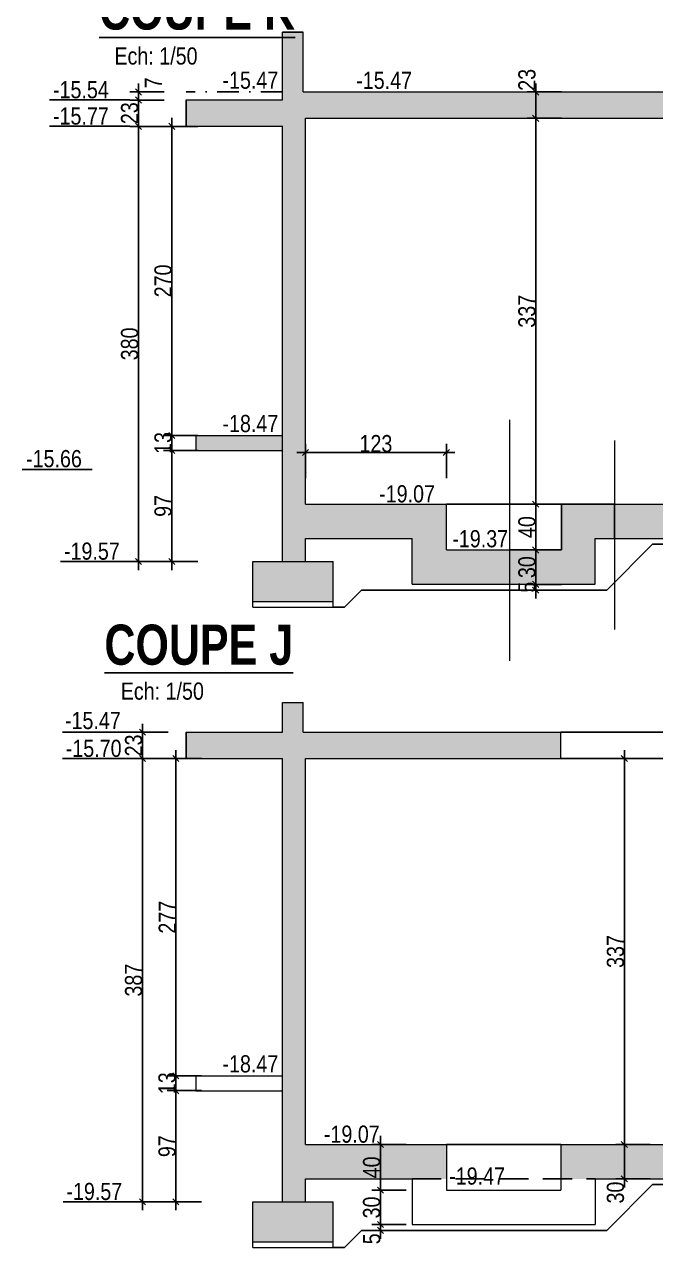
# Model space of a CAD drawing. Header units: centimetres. Extents: x 10803 to 23268, y -4986 to -786.
# Drawn here: x 20972 to 21523, y -4253 to -3184 of the extents above; entities that cross this region are included whole.
import ezdxf
from ezdxf.enums import TextEntityAlignment as Align

# ---------------------------------------------------------------- set-up
doc = ezdxf.new("R2010")
doc.units = ezdxf.units.CM
doc.header["$PDMODE"] = 1
doc.header["$PDSIZE"] = -2
doc.linetypes.add('CACHEX2', pattern=[19.05, 12.7, -6.35])
doc.linetypes.add('TIRETPT2', pattern=[12.7, 6.35, -3.175, 0, -3.175])
for name, color, linetype in [('01_cote_gen', 4, 'Continuous'), ('01_linteaux', 2, 'Continuous'), ('01_murs_sup', 2, 'CACHEX2'), ('01_poch_BN', 9, 'Continuous'), ('01_texte', 230, 'Continuous'), ('AA_COTES', 2, 'Continuous'), ('txt', 3, 'Continuous')]:
    doc.layers.add(name, color=color, linetype=linetype)
doc.layers.add('01_murs_coup', color=5, linetype='Continuous', lineweight=60)
doc.styles.add('Arial Narrow', font='ARIALN.TTF')
doc.styles.add('impact', font='impact.ttf')
doc.styles.add('STYLE2', font='ARIALN.TTF')
doc.dimstyles.new('JB50', dxfattribs={"dimscale": 0.1, "dimtxt": 150, "dimasz": 15, "dimexe": 0.1, "dimexo": 0.1, "dimgap": 0.09, "dimtad": 1, "dimdec": 1, "dimdsep": 46, "dimtxsty": 'STYLE2', "dimblk1": 'BOND_G', "dimblk2": 'BOND_D', "dimsah": 1, "dimcen": 1.5, "dimdle": 0.01, "dimse1": 1, "dimse2": 1, "dimclrd": 4, "dimclre": 2, "dimclrt": 6, "dimazin": 2, "dimtfac": 2.333333, "dimtdec": 1, "dimtix": 1, "dimtmove": 2, "dimatfit": 3, "dimldrblk": 'BOND_G', "dimfxl": 1, "dimtolj": 1, "dimtzin": 0, "dimarcsym": 0})

# ---------------------------------------------------------------- blocks, each defined once
blk = doc.blocks.new('BOND_G')
at = {"layer": 'AA_COTES', "color": 0}
for p, q in [((0, -5), (0, 15)), ((5, 0), (-5, 0)), ((1.77, 1.77), (-1.77, -1.77))]:
    blk.add_line(p, q, dxfattribs=at)
blk = doc.blocks.new('BOND_D')
at = {"layer": 'AA_COTES', "color": 0}
for p, q in [((5, 0), (-5, 0)), ((-1.77, -1.77), (1.77, 1.77)), ((0, 5), (0, -15))]:
    blk.add_line(p, q, dxfattribs=at)
blk = doc.blocks.new('*D2429')
at = {"layer": '01_cote_gen', "color": 4, "lineweight": -2, "transparency": 16777216}
blk.add_line((21283, -4231), (21283, -4204), dxfattribs=at)
at = {"layer": 'Defpoints', "color": 0, "lineweight": 0, "transparency": 16777216}
for p in [(21283, -4202.5), (21385.7, -4202.5), (21390.5, -4232.5)]:
    blk.add_point(p, dxfattribs=at)
at = {"layer": '01_cote_gen', "color": 4, "lineweight": -2, "transparency": 16777216, "xscale": 1.5, "yscale": 1.5, "zscale": 1.5}
for name, p, rotation in [('BOND_D', (21283, -4202.5), 90), ('BOND_G', (21283, -4232.5), 270)]:
    blk.add_blockref(name, p, dxfattribs=dict(at, rotation=rotation))
at = {"layer": '01_cote_gen', "color": 6, "transparency": 16777216, "insert": (21275.3, -4217.5), "char_height": 15, "attachment_point": 5, "rotation": 90, "style": 'STYLE2'}
blk.add_mtext('\\A1;30', dxfattribs=at)
blk = doc.blocks.new('*D2430')
at = {"layer": '01_cote_gen', "color": 4, "lineweight": -2, "transparency": 16777216}
blk.add_line((21283, -4201), (21283, -4164), dxfattribs=at)
at = {"layer": 'Defpoints', "color": 0, "lineweight": 0, "transparency": 16777216}
for p in [(21283, -4162.5), (21357.8, -4162.5), (21350.8, -4202.5)]:
    blk.add_point(p, dxfattribs=at)
at = {"layer": '01_cote_gen', "color": 4, "lineweight": -2, "transparency": 16777216, "xscale": 1.5, "yscale": 1.5, "zscale": 1.5}
for name, p, rotation in [('BOND_D', (21283, -4162.5), 90), ('BOND_G', (21283, -4202.5), 270)]:
    blk.add_blockref(name, p, dxfattribs=dict(at, rotation=rotation))
at = {"layer": '01_cote_gen', "color": 6, "transparency": 16777216, "insert": (21275.3, -4182.5), "char_height": 15, "attachment_point": 5, "rotation": 90, "style": 'STYLE2'}
blk.add_mtext('\\A1;40', dxfattribs=at)
blk = doc.blocks.new('*D2431')
at = {"layer": '01_cote_gen', "color": 4, "lineweight": -2, "transparency": 16777216}
blk.add_line((21283, -4236), (21283, -4234), dxfattribs=at)
at = {"layer": 'Defpoints', "color": 0, "lineweight": 0, "transparency": 16777216}
for p in [(21283, -4232.5), (21289.2, -4232.5), (21289.2, -4237.5)]:
    blk.add_point(p, dxfattribs=at)
at = {"layer": '01_cote_gen', "color": 4, "lineweight": -2, "transparency": 16777216, "xscale": 1.5, "yscale": 1.5, "zscale": 1.5}
for name, p, rotation in [('BOND_D', (21283, -4232.5), 90), ('BOND_G', (21283, -4237.5), 270)]:
    blk.add_blockref(name, p, dxfattribs=dict(at, rotation=rotation))
at = {"layer": '01_cote_gen', "color": 6, "transparency": 16777216, "insert": (21275.4, -4244.9), "char_height": 15, "attachment_point": 5, "rotation": 90, "style": 'STYLE2'}
blk.add_mtext('\\A1;5', dxfattribs=at)
blk = doc.blocks.new('*D2395')
at = {"layer": '01_cote_gen', "color": 4, "lineweight": -2, "transparency": 16777216}
blk.add_line((21075.2, -3824), (21075.2, -3804), dxfattribs=at)
at = {"layer": 'Defpoints', "color": 0, "lineweight": 0, "transparency": 16777216}
for p in [(21075.2, -3802.5), (21122.4, -3802.5), (21122.4, -3825.5)]:
    blk.add_point(p, dxfattribs=at)
at = {"layer": '01_cote_gen', "color": 4, "lineweight": -2, "transparency": 16777216, "xscale": 1.5, "yscale": 1.5, "zscale": 1.5}
for name, p, rotation in [('BOND_D', (21075.2, -3802.5), 90), ('BOND_G', (21075.2, -3825.5), 270)]:
    blk.add_blockref(name, p, dxfattribs=dict(at, rotation=rotation))
at = {"layer": '01_cote_gen', "color": 6, "transparency": 16777216, "insert": (21067.5, -3814), "char_height": 15, "attachment_point": 5, "rotation": 90, "style": 'STYLE2'}
blk.add_mtext('\\A1;23', dxfattribs=at)
blk = doc.blocks.new('*D2396')
at = {"layer": '01_cote_gen', "color": 4, "lineweight": -2, "transparency": 16777216}
blk.add_line((21075.2, -4211), (21075.2, -3827), dxfattribs=at)
at = {"layer": 'Defpoints', "color": 0, "lineweight": 0, "transparency": 16777216}
for p in [(21075.2, -3825.5), (21196.5, -3825.5), (21196.5, -4212.5)]:
    blk.add_point(p, dxfattribs=at)
at = {"layer": '01_cote_gen', "color": 4, "lineweight": -2, "transparency": 16777216, "xscale": 1.5, "yscale": 1.5, "zscale": 1.5}
for name, p, rotation in [('BOND_D', (21075.2, -3825.5), 90), ('BOND_G', (21075.2, -4212.5), 270)]:
    blk.add_blockref(name, p, dxfattribs=dict(at, rotation=rotation))
at = {"layer": '01_cote_gen', "color": 6, "transparency": 16777216, "insert": (21067.5, -4019), "char_height": 15, "attachment_point": 5, "rotation": 90, "style": 'STYLE2'}
blk.add_mtext('\\A1;387', dxfattribs=at)
blk = doc.blocks.new('*D2397')
at = {"layer": '01_cote_gen', "color": 4, "lineweight": -2, "transparency": 16777216}
blk.add_line((21104.3, -4101), (21104.3, -3827), dxfattribs=at)
at = {"layer": 'Defpoints', "color": 0, "lineweight": 0, "transparency": 16777216}
for p in [(21104.3, -3825.5), (21132.9, -3825.5), (21120.7, -4102.5)]:
    blk.add_point(p, dxfattribs=at)
at = {"layer": '01_cote_gen', "color": 4, "lineweight": -2, "transparency": 16777216, "xscale": 1.5, "yscale": 1.5, "zscale": 1.5}
for name, p, rotation in [('BOND_D', (21104.3, -3825.5), 90), ('BOND_G', (21104.3, -4102.5), 270)]:
    blk.add_blockref(name, p, dxfattribs=dict(at, rotation=rotation))
at = {"layer": '01_cote_gen', "color": 6, "transparency": 16777216, "insert": (21096.8, -3964), "char_height": 15, "attachment_point": 5, "rotation": 90, "style": 'STYLE2'}
blk.add_mtext('\\A1;277', dxfattribs=at)
blk = doc.blocks.new('*D2398')
at = {"layer": '01_cote_gen', "color": 4, "lineweight": -2, "transparency": 16777216}
blk.add_line((21104.3, -4211), (21104.3, -4117), dxfattribs=at)
at = {"layer": 'Defpoints', "color": 0, "lineweight": 0, "transparency": 16777216}
for p in [(21104.3, -4115.5), (21199.5, -4115.5), (21203.4, -4212.5)]:
    blk.add_point(p, dxfattribs=at)
at = {"layer": '01_cote_gen', "color": 4, "lineweight": -2, "transparency": 16777216, "xscale": 1.5, "yscale": 1.5, "zscale": 1.5}
for name, p, rotation in [('BOND_D', (21104.3, -4115.5), 90), ('BOND_G', (21104.3, -4212.5), 270)]:
    blk.add_blockref(name, p, dxfattribs=dict(at, rotation=rotation))
at = {"layer": '01_cote_gen', "color": 6, "transparency": 16777216, "insert": (21096.7, -4164), "char_height": 15, "attachment_point": 5, "rotation": 90, "style": 'STYLE2'}
blk.add_mtext('\\A1;97', dxfattribs=at)
blk = doc.blocks.new('*D2399')
at = {"layer": '01_cote_gen', "color": 4, "lineweight": -2, "transparency": 16777216}
for p, q in [((21104.3, -4101), (21104.3, -4099.5)), ((21104.3, -4102.5), (21104.3, -4115.5)), ((21104.3, -4117), (21104.3, -4118.5))]:
    blk.add_line(p, q, dxfattribs=at)
at = {"layer": 'Defpoints', "color": 0, "lineweight": 0, "transparency": 16777216}
for p in [(21163.7, -4102.5), (21104.3, -4115.5), (21163.7, -4115.5)]:
    blk.add_point(p, dxfattribs=at)
at = {"layer": '01_cote_gen', "color": 4, "lineweight": -2, "transparency": 16777216, "xscale": 1.5, "yscale": 1.5, "zscale": 1.5}
for name, p, rotation in [('BOND_G', (21104.3, -4102.5), 270), ('BOND_D', (21104.3, -4115.5), 90)]:
    blk.add_blockref(name, p, dxfattribs=dict(at, rotation=rotation))
at = {"layer": '01_cote_gen', "color": 6, "transparency": 16777216, "insert": (21096.7, -4109), "char_height": 15, "attachment_point": 5, "rotation": 90, "style": 'STYLE2'}
blk.add_mtext('\\A1;13', dxfattribs=at)
blk = doc.blocks.new('*D2400')
at = {"layer": '01_cote_gen', "color": 4, "lineweight": -2, "transparency": 16777216}
blk.add_line((21495.9, -4191), (21495.9, -4164), dxfattribs=at)
at = {"layer": 'Defpoints', "color": 0, "lineweight": 0, "transparency": 16777216}
for p in [(21495.9, -4162.5), (21504.6, -4162.5), (21504.6, -4192.5)]:
    blk.add_point(p, dxfattribs=at)
at = {"layer": '01_cote_gen', "color": 4, "lineweight": -2, "transparency": 16777216, "xscale": 1.5, "yscale": 1.5, "zscale": 1.5}
for name, p, rotation in [('BOND_D', (21495.9, -4162.5), 90), ('BOND_G', (21495.9, -4192.5), 270)]:
    blk.add_blockref(name, p, dxfattribs=dict(at, rotation=rotation))
at = {"layer": '01_cote_gen', "color": 6, "transparency": 16777216, "insert": (21488.2, -4204.5), "char_height": 15, "attachment_point": 5, "rotation": 90, "style": 'STYLE2'}
blk.add_mtext('\\A1;30', dxfattribs=at)
blk = doc.blocks.new('*D2401')
at = {"layer": '01_cote_gen', "color": 4, "lineweight": -2, "transparency": 16777216}
blk.add_line((21495.9, -4161), (21495.9, -3827), dxfattribs=at)
at = {"layer": 'Defpoints', "color": 0, "lineweight": 0, "transparency": 16777216}
for p in [(21495.9, -3825.5), (21537.1, -3825.5), (21518.4, -4162.5)]:
    blk.add_point(p, dxfattribs=at)
at = {"layer": '01_cote_gen', "color": 4, "lineweight": -2, "transparency": 16777216, "xscale": 1.5, "yscale": 1.5, "zscale": 1.5}
for name, p, rotation in [('BOND_D', (21495.9, -3825.5), 90), ('BOND_G', (21495.9, -4162.5), 270)]:
    blk.add_blockref(name, p, dxfattribs=dict(at, rotation=rotation))
at = {"layer": '01_cote_gen', "color": 6, "transparency": 16777216, "insert": (21488.2, -3994), "char_height": 15, "attachment_point": 5, "rotation": 90, "style": 'STYLE2'}
blk.add_mtext('\\A1;337', dxfattribs=at)
blk = doc.blocks.new('*D2434')
at = {"layer": '01_cote_gen', "color": 4, "lineweight": -2, "transparency": 16777216}
blk.add_line((21219, -3558.2), (21339, -3558.2), dxfattribs=at)
at = {"layer": 'Defpoints', "color": 0, "lineweight": 0, "transparency": 16777216}
for p in [(21340.5, -3558.2), (21217.5, -3603.3), (21340.5, -3603.3)]:
    blk.add_point(p, dxfattribs=at)
at = {"layer": '01_cote_gen', "color": 4, "lineweight": -2, "transparency": 16777216, "xscale": 1.5, "yscale": 1.5, "zscale": 1.5, "rotation": 180}
blk.add_blockref('BOND_G', (21217.5, -3558.2), dxfattribs=at)
at = {"layer": '01_cote_gen', "color": 4, "lineweight": -2, "transparency": 16777216, "xscale": 1.5, "yscale": 1.5, "zscale": 1.5}
blk.add_blockref('BOND_D', (21340.5, -3558.2), dxfattribs=at)
at = {"layer": '01_cote_gen', "color": 6, "transparency": 16777216, "insert": (21279, -3550.5), "char_height": 15, "attachment_point": 5, "style": 'STYLE2'}
blk.add_mtext('\\A1;123', dxfattribs=at)
blk = doc.blocks.new('*D2403')
at = {"layer": '01_cote_gen', "color": 4, "lineweight": -2, "transparency": 16777216}
blk.add_line((21071.7, -3271.8), (21071.7, -3251.8), dxfattribs=at)
at = {"layer": 'Defpoints', "color": 0, "lineweight": 0, "transparency": 16777216}
for p in [(21071.7, -3250.3), (21118.9, -3250.3), (21118.9, -3273.3)]:
    blk.add_point(p, dxfattribs=at)
at = {"layer": '01_cote_gen', "color": 4, "lineweight": -2, "transparency": 16777216, "xscale": 1.5, "yscale": 1.5, "zscale": 1.5}
for name, p, rotation in [('BOND_D', (21071.7, -3250.3), 90), ('BOND_G', (21071.7, -3273.3), 270)]:
    blk.add_blockref(name, p, dxfattribs=dict(at, rotation=rotation))
at = {"layer": '01_cote_gen', "color": 6, "transparency": 16777216, "insert": (21064, -3261.8), "char_height": 15, "attachment_point": 5, "rotation": 90, "style": 'STYLE2'}
blk.add_mtext('\\A1;23', dxfattribs=at)
blk = doc.blocks.new('*D2404')
at = {"layer": '01_cote_gen', "color": 4, "lineweight": -2, "transparency": 16777216}
blk.add_line((21071.7, -3651.8), (21071.7, -3274.8), dxfattribs=at)
at = {"layer": 'Defpoints', "color": 0, "lineweight": 0, "transparency": 16777216}
for p in [(21071.7, -3273.3), (21193, -3273.3), (21193, -3653.3)]:
    blk.add_point(p, dxfattribs=at)
at = {"layer": '01_cote_gen', "color": 4, "lineweight": -2, "transparency": 16777216, "xscale": 1.5, "yscale": 1.5, "zscale": 1.5}
for name, p, rotation in [('BOND_D', (21071.7, -3273.3), 90), ('BOND_G', (21071.7, -3653.3), 270)]:
    blk.add_blockref(name, p, dxfattribs=dict(at, rotation=rotation))
at = {"layer": '01_cote_gen', "color": 6, "transparency": 16777216, "insert": (21064, -3463.3), "char_height": 15, "attachment_point": 5, "rotation": 90, "style": 'STYLE2'}
blk.add_mtext('\\A1;380', dxfattribs=at)
blk = doc.blocks.new('*D2405')
at = {"layer": '01_cote_gen', "color": 4, "lineweight": -2, "transparency": 16777216}
blk.add_line((21071.7, -3248.8), (21071.7, -3244.8), dxfattribs=at)
at = {"layer": 'Defpoints', "color": 0, "lineweight": 0, "transparency": 16777216}
for p in [(21071.7, -3243.3), (21120.5, -3243.3), (21120.5, -3250.3)]:
    blk.add_point(p, dxfattribs=at)
at = {"layer": '01_cote_gen', "color": 4, "lineweight": -2, "transparency": 16777216, "xscale": 1.5, "yscale": 1.5, "zscale": 1.5}
for name, p, rotation in [('BOND_D', (21071.7, -3243.3), 90), ('BOND_G', (21071.7, -3250.3), 270)]:
    blk.add_blockref(name, p, dxfattribs=dict(at, rotation=rotation))
at = {"layer": '01_cote_gen', "color": 6, "transparency": 16777216, "insert": (21084.6, -3235.3), "char_height": 15, "attachment_point": 5, "rotation": 90, "style": 'STYLE2'}
blk.add_mtext('\\A1;7', dxfattribs=at)
blk = doc.blocks.new('*D2406')
at = {"layer": '01_cote_gen', "color": 4, "lineweight": -2, "transparency": 16777216}
blk.add_line((21100.9, -3541.8), (21100.9, -3274.8), dxfattribs=at)
at = {"layer": 'Defpoints', "color": 0, "lineweight": 0, "transparency": 16777216}
for p in [(21100.9, -3273.3), (21129.4, -3273.3), (21117.2, -3543.3)]:
    blk.add_point(p, dxfattribs=at)
at = {"layer": '01_cote_gen', "color": 4, "lineweight": -2, "transparency": 16777216, "xscale": 1.5, "yscale": 1.5, "zscale": 1.5}
for name, p, rotation in [('BOND_D', (21100.9, -3273.3), 90), ('BOND_G', (21100.9, -3543.3), 270)]:
    blk.add_blockref(name, p, dxfattribs=dict(at, rotation=rotation))
at = {"layer": '01_cote_gen', "color": 6, "transparency": 16777216, "insert": (21093.2, -3408.3), "char_height": 15, "attachment_point": 5, "rotation": 90, "style": 'STYLE2'}
blk.add_mtext('\\A1;270', dxfattribs=at)
blk = doc.blocks.new('*D2407')
at = {"layer": '01_cote_gen', "color": 4, "lineweight": -2, "transparency": 16777216}
blk.add_line((21100.9, -3651.8), (21100.9, -3557.8), dxfattribs=at)
at = {"layer": 'Defpoints', "color": 0, "lineweight": 0, "transparency": 16777216}
for p in [(21100.9, -3556.3), (21196, -3556.3), (21199.9, -3653.3)]:
    blk.add_point(p, dxfattribs=at)
at = {"layer": '01_cote_gen', "color": 4, "lineweight": -2, "transparency": 16777216, "xscale": 1.5, "yscale": 1.5, "zscale": 1.5}
for name, p, rotation in [('BOND_D', (21100.9, -3556.3), 90), ('BOND_G', (21100.9, -3653.3), 270)]:
    blk.add_blockref(name, p, dxfattribs=dict(at, rotation=rotation))
at = {"layer": '01_cote_gen', "color": 6, "transparency": 16777216, "insert": (21093.2, -3604.8), "char_height": 15, "attachment_point": 5, "rotation": 90, "style": 'STYLE2'}
blk.add_mtext('\\A1;97', dxfattribs=at)
blk = doc.blocks.new('*D2408')
at = {"layer": '01_cote_gen', "color": 4, "lineweight": -2, "transparency": 16777216}
for p, q in [((21100.9, -3541.8), (21100.9, -3540.3)), ((21100.9, -3543.3), (21100.9, -3556.3)), ((21100.9, -3557.8), (21100.9, -3559.3))]:
    blk.add_line(p, q, dxfattribs=at)
at = {"layer": 'Defpoints', "color": 0, "lineweight": 0, "transparency": 16777216}
for p in [(21160.2, -3543.3), (21100.9, -3556.3), (21160.2, -3556.3)]:
    blk.add_point(p, dxfattribs=at)
at = {"layer": '01_cote_gen', "color": 4, "lineweight": -2, "transparency": 16777216, "xscale": 1.5, "yscale": 1.5, "zscale": 1.5}
for name, p, rotation in [('BOND_G', (21100.9, -3543.3), 270), ('BOND_D', (21100.9, -3556.3), 90)]:
    blk.add_blockref(name, p, dxfattribs=dict(at, rotation=rotation))
at = {"layer": '01_cote_gen', "color": 6, "transparency": 16777216, "insert": (21093.2, -3549.8), "char_height": 15, "attachment_point": 5, "rotation": 90, "style": 'STYLE2'}
blk.add_mtext('\\A1;13', dxfattribs=at)
blk = doc.blocks.new('*D2409')
at = {"layer": '01_cote_gen', "color": 4, "lineweight": -2, "transparency": 16777216}
blk.add_line((21418.5, -3601.8), (21418.5, -3267.8), dxfattribs=at)
at = {"layer": 'Defpoints', "color": 0, "lineweight": 0, "transparency": 16777216}
for p in [(21418.5, -3266.3), (21459.8, -3266.3), (21441, -3603.3)]:
    blk.add_point(p, dxfattribs=at)
at = {"layer": '01_cote_gen', "color": 4, "lineweight": -2, "transparency": 16777216, "xscale": 1.5, "yscale": 1.5, "zscale": 1.5}
for name, p, rotation in [('BOND_D', (21418.5, -3266.3), 90), ('BOND_G', (21418.5, -3603.3), 270)]:
    blk.add_blockref(name, p, dxfattribs=dict(at, rotation=rotation))
at = {"layer": '01_cote_gen', "color": 6, "transparency": 16777216, "insert": (21410.9, -3434.8), "char_height": 15, "attachment_point": 5, "rotation": 90, "style": 'STYLE2'}
blk.add_mtext('\\A1;337', dxfattribs=at)
blk = doc.blocks.new('*D2410')
at = {"layer": '01_cote_gen', "color": 4, "lineweight": -2, "transparency": 16777216}
blk.add_line((21418.5, -3264.8), (21418.5, -3244.8), dxfattribs=at)
at = {"layer": 'Defpoints', "color": 0, "lineweight": 0, "transparency": 16777216}
for p in [(21418.5, -3243.3), (21467.7, -3243.3), (21467.7, -3266.3)]:
    blk.add_point(p, dxfattribs=at)
at = {"layer": '01_cote_gen', "color": 4, "lineweight": -2, "transparency": 16777216, "xscale": 1.5, "yscale": 1.5, "zscale": 1.5}
for name, p, rotation in [('BOND_D', (21418.5, -3243.3), 90), ('BOND_G', (21418.5, -3266.3), 270)]:
    blk.add_blockref(name, p, dxfattribs=dict(at, rotation=rotation))
at = {"layer": '01_cote_gen', "color": 6, "transparency": 16777216, "insert": (21410.9, -3232.7), "char_height": 15, "attachment_point": 5, "rotation": 90, "style": 'STYLE2'}
blk.add_mtext('\\A1;23', dxfattribs=at)
blk = doc.blocks.new('*D2411')
at = {"layer": '01_cote_gen', "color": 4, "lineweight": -2, "transparency": 16777216}
blk.add_line((21418.5, -3671.8), (21418.5, -3644.8), dxfattribs=at)
at = {"layer": 'Defpoints', "color": 0, "lineweight": 0, "transparency": 16777216}
for p in [(21418.5, -3643.3), (21603.2, -3643.3), (21603.2, -3673.3)]:
    blk.add_point(p, dxfattribs=at)
at = {"layer": '01_cote_gen', "color": 4, "lineweight": -2, "transparency": 16777216, "xscale": 1.5, "yscale": 1.5, "zscale": 1.5}
for name, p, rotation in [('BOND_D', (21418.5, -3643.3), 90), ('BOND_G', (21418.5, -3673.3), 270)]:
    blk.add_blockref(name, p, dxfattribs=dict(at, rotation=rotation))
at = {"layer": '01_cote_gen', "color": 6, "transparency": 16777216, "insert": (21410.9, -3658.3), "char_height": 15, "attachment_point": 5, "rotation": 90, "style": 'STYLE2'}
blk.add_mtext('\\A1;30', dxfattribs=at)
blk = doc.blocks.new('*D2412')
at = {"layer": '01_cote_gen', "color": 4, "lineweight": -2, "transparency": 16777216}
blk.add_line((21418.5, -3641.8), (21418.5, -3604.8), dxfattribs=at)
at = {"layer": 'Defpoints', "color": 0, "lineweight": 0, "transparency": 16777216}
for p in [(21418.5, -3603.3), (21441, -3603.3), (21441, -3643.3)]:
    blk.add_point(p, dxfattribs=at)
at = {"layer": '01_cote_gen', "color": 4, "lineweight": -2, "transparency": 16777216, "xscale": 1.5, "yscale": 1.5, "zscale": 1.5}
for name, p, rotation in [('BOND_D', (21418.5, -3603.3), 90), ('BOND_G', (21418.5, -3643.3), 270)]:
    blk.add_blockref(name, p, dxfattribs=dict(at, rotation=rotation))
at = {"layer": '01_cote_gen', "color": 6, "transparency": 16777216, "insert": (21410.9, -3623.3), "char_height": 15, "attachment_point": 5, "rotation": 90, "style": 'STYLE2'}
blk.add_mtext('\\A1;40', dxfattribs=at)
blk = doc.blocks.new('*D2413')
at = {"layer": '01_cote_gen', "color": 4, "lineweight": -2, "transparency": 16777216}
for p, q in [((21418.5, -3671.8), (21418.5, -3670.3)), ((21418.5, -3673.3), (21418.5, -3678.3)), ((21418.5, -3679.8), (21418.5, -3681.3))]:
    blk.add_line(p, q, dxfattribs=at)
at = {"layer": 'Defpoints', "color": 0, "lineweight": 0, "transparency": 16777216}
for p in [(21596.6, -3673.3), (21418.5, -3678.3), (21596.6, -3678.3)]:
    blk.add_point(p, dxfattribs=at)
at = {"layer": '01_cote_gen', "color": 4, "lineweight": -2, "transparency": 16777216, "xscale": 1.5, "yscale": 1.5, "zscale": 1.5}
for name, p, rotation in [('BOND_G', (21418.5, -3673.3), 270), ('BOND_D', (21418.5, -3678.3), 90)]:
    blk.add_blockref(name, p, dxfattribs=dict(at, rotation=rotation))
at = {"layer": '01_cote_gen', "color": 6, "transparency": 16777216, "insert": (21410.9, -3675.8), "char_height": 15, "attachment_point": 5, "rotation": 90, "style": 'STYLE2'}
blk.add_mtext('\\A1;5', dxfattribs=at)

msp = doc.modelspace()

# ---------------------------------------------------------------- hatches: boundary and pattern name
at = {"layer": '01_poch_BN', "lineweight": 0}
h = msp.add_hatch(color=256, dxfattribs=at)
h.dxf.hatch_style = 1
h.paths.add_polyline_path([(21294.62, -3603.28), (21217.55, -3603.28), (21217.55, -3266.28), (21294.62, -3266.28), (21294.62, -3243.28), (21215.55, -3243.28), (21215.55, -3191.1), (21197.55, -3191.1), (21197.55, -3250.28), (21113.25, -3250.28), (21113.25, -3273.28), (21197.55, -3273.28), (21197.55, -3653.28), (21217.55, -3653.28), (21217.55, -3633.28), (21294.62, -3633.28)])
h.paths.add_polyline_path([(21241.54, -3653.28), (21171.54, -3653.28), (21171.54, -3688.28), (21241.54, -3688.28)])
h.paths.add_polyline_path([(21395.67, -3643.28), (21340.55, -3643.28), (21340.55, -3603.28), (21294.62, -3603.28), (21294.62, -3633.28), (21310.55, -3633.28), (21310.55, -3673.28), (21395.67, -3673.28)])
h = msp.add_hatch(color=256, dxfattribs=at)
h.dxf.hatch_style = 1
h.paths.add_polyline_path([(21550.77, -3243.28), (21294.62, -3243.28), (21294.62, -3266.28), (21550.77, -3266.28)])
h = msp.add_hatch(color=256, dxfattribs=at)
h.dxf.hatch_style = 1
h.paths.add_polyline_path([(21197.55, -3543.28), (21121.72, -3543.28), (21121.72, -3556.28), (21197.55, -3556.28)])
h = msp.add_hatch(color=256, dxfattribs=at)
h.dxf.hatch_style = 1
h.paths.add_polyline_path([(21487.32, -3603.28), (21441.04, -3603.28), (21441.04, -3643.28), (21395.67, -3643.28), (21395.67, -3673.28), (21470.55, -3673.28), (21470.55, -3633.28), (21487.32, -3633.28)])
h.paths.add_polyline_path([(21426.4, -3671.5), (21426.4, -3644.89), (21395.17, -3644.89), (21395.17, -3671.5)], flags=9)
h.paths.add_polyline_path([(21426.43, -3684.29), (21426.43, -3667.24), (21395.21, -3667.24), (21395.21, -3684.29)], flags=9)
h = msp.add_hatch(color=256, dxfattribs=at)
h.dxf.hatch_style = 1
h.paths.add_polyline_path([(21550.77, -3603.28), (21487.32, -3603.28), (21487.32, -3633.28), (21550.77, -3633.28)])
h = msp.add_hatch(color=256, dxfattribs=at)
h.dxf.hatch_style = 1
h.paths.add_polyline_path([(21217.55, -3825.51), (21440.54, -3825.51), (21440.54, -3802.51), (21215.55, -3802.51), (21215.55, -3776.42), (21197.55, -3776.42), (21197.55, -3802.51), (21113.25, -3802.51), (21113.25, -3825.51), (21197.55, -3825.51), (21197.55, -4212.51), (21217.55, -4212.51), (21217.55, -4192.51), (21310.51, -4192.51), (21340.51, -4192.51), (21340.51, -4162.51), (21217.55, -4162.51)])
h.paths.add_polyline_path([(21241.54, -4212.51), (21171.54, -4212.51), (21171.54, -4247.51), (21241.54, -4247.51)])
h.paths.add_polyline_path([(21735.55, -4162.51), (21440.51, -4162.51), (21440.51, -4192.51), (21470.51, -4192.51), (21735.55, -4192.51)])
h.paths.add_polyline_path([(21760.55, -4162.51), (21735.55, -4162.51), (21735.55, -4192.51), (21760.55, -4192.51)], flags=17)
h.paths.add_polyline_path([(21965.54, -3821.51), (21760.55, -3819.51), (21760.55, -3802.51), (21540.54, -3802.51), (21540.54, -3825.51), (21735.55, -3825.51), (21735.55, -3858.51), (21760.55, -3858.51), (21760.55, -3844.51), (21940.54, -3844.51), (21940.54, -4162.51), (21760.55, -4162.51), (21760.55, -4192.51), (21940.54, -4192.51), (21940.54, -4212.51), (21965.54, -4212.51)])
h.paths.add_polyline_path([(21977.03, -4212.51), (21927.03, -4212.51), (21927.03, -4242.51), (21977.03, -4242.51)])

# ---------------------------------------------------------------- linework, layer by layer
at = {"layer": '01_linteaux', "ltscale": 0.5}
for p, q in [((21340.55, -3603.28), (21441.04, -3603.28)), ((21520.55, -3638.28), (21480.55, -3678.28)), ((21520.55, -3638.28), (21658, -3638.28)), ((21266.54, -3678.28), (21251.54, -3693.28)), ((21266.54, -3678.28), (21480.55, -3678.28)), ((21241.54, -3693.28), (21251.54, -3693.28)), ((21540.54, -3802.51), (21440.54, -3802.51)), ((21540.54, -3825.51), (21440.54, -3825.51)), ((21440.51, -4162.51), (21340.51, -4162.51)), ((21520.51, -4197.51), (21480.51, -4237.51)), ((21520.51, -4197.51), (21912.03, -4197.51)), ((21266.54, -4237.51), (21251.54, -4252.51)), ((21266.54, -4237.51), (21480.51, -4237.51)), ((21241.54, -4252.51), (21251.54, -4252.51))]:
    msp.add_line(p, q, dxfattribs=at)
at = {"layer": '01_murs_coup', "lineweight": 0}
for p, q in [((21197.55, -3250.28), (21197.55, -3191.1)), ((21215.55, -3243.28), (21215.55, -3191.1)), ((21215.55, -3243.28), (21760.55, -3243.28)), ((21113.25, -3250.28), (21197.55, -3250.28)), ((21113.25, -3273.28), (21197.55, -3273.28)), ((21197.55, -3653.28), (21197.55, -3273.28)), ((21121.72, -3543.28), (21197.55, -3543.28)), ((21121.72, -3556.28), (21197.55, -3556.28)), ((21217.55, -3603.28), (21340.55, -3603.28)), ((21340.55, -3643.28), (21340.55, -3603.28)), ((21441.04, -3643.28), (21441.04, -3603.28)), ((21441.04, -3603.28), (21940.54, -3603.28)), ((21217.55, -3633.28), (21310.55, -3633.28)), ((21310.55, -3673.28), (21310.55, -3633.28)), ((21470.55, -3673.28), (21470.55, -3633.28)), ((21470.55, -3633.28), (21940.54, -3633.28)), ((21340.55, -3643.28), (21440.55, -3643.28)), ((21171.54, -3693.28), (21171.54, -3653.28)), ((21171.54, -3653.28), (21241.54, -3653.28)), ((21241.54, -3693.28), (21241.54, -3653.28)), ((21310.55, -3673.28), (21470.55, -3673.28)), ((21171.54, -3688.28), (21241.54, -3688.28)), ((21171.54, -3693.28), (21241.54, -3693.28)), ((21197.55, -3802.51), (21197.55, -3776.42)), ((21215.55, -3802.51), (21215.55, -3776.42)), ((21113.25, -3802.51), (21197.55, -3802.51)), ((21215.55, -3802.51), (21440.54, -3802.51)), ((21440.54, -3825.51), (21440.54, -3802.51)), ((21113.25, -3825.51), (21197.55, -3825.51)), ((21197.55, -4212.51), (21197.55, -3825.51)), ((21217.55, -3825.51), (21440.54, -3825.51)), ((21217.55, -4162.51), (21217.55, -3825.51)), ((21121.72, -4102.51), (21197.55, -4102.51)), ((21121.72, -4115.51), (21197.55, -4115.51)), ((21217.55, -4162.51), (21340.51, -4162.51)), ((21340.51, -4162.51), (21340.51, -4202.51)), ((21440.51, -4162.51), (21940.54, -4162.51)), ((21440.51, -4162.51), (21440.51, -4202.51)), ((21217.55, -4192.51), (21310.51, -4192.51)), ((21217.55, -4212.51), (21217.55, -4192.51)), ((21310.51, -4192.51), (21310.51, -4232.51)), ((21470.51, -4192.51), (21940.54, -4192.51)), ((21470.51, -4192.51), (21470.51, -4232.51)), ((21340.51, -4202.51), (21440.51, -4202.51)), ((21171.54, -4252.51), (21171.54, -4212.51)), ((21171.54, -4212.51), (21241.54, -4212.51)), ((21241.54, -4252.51), (21241.54, -4212.51)), ((21310.51, -4232.51), (21470.51, -4232.51)), ((21171.54, -4247.51), (21241.54, -4247.51)), ((21171.54, -4252.51), (21241.54, -4252.51))]:
    msp.add_line(p, q, dxfattribs=at)
for points in [[(21217.55, -3603.28), (21217.55, -3266.28), (21735.55, -3266.28), (21735.55, -3299.28), (21760.55, -3299.28)], [(21217.55, -3653.28), (21217.55, -3633.28)]]:
    msp.add_lwpolyline(points, dxfattribs=at)
at = {"layer": '01_murs_sup', "ltscale": 2}
msp.add_line((21310.51, -4192.51), (21470.51, -4192.51), dxfattribs=at)
at = {"layer": '01_poch_BN'}
for p, q in [((21197.55, -3191.1), (21215.55, -3191.1)), ((21113.25, -3250.28), (21113.25, -3273.28)), ((21113.25, -3802.51), (21113.25, -3825.51))]:
    msp.add_line(p, q, dxfattribs=at)
at = {"layer": '01_poch_BN', "lineweight": 0}
for p, q in [((21395.67, -3529.56), (21395.67, -3740.14)), ((21487.32, -3547.56), (21487.32, -3712.74)), ((21441.04, -3603.28), (21441.04, -3643.28)), ((21487.32, -3603.28), (21441.04, -3603.28)), ((21487.32, -3633.28), (21487.32, -3603.28)), ((21470.55, -3673.28), (21470.55, -3633.28)), ((21470.55, -3633.28), (21487.32, -3633.28)), ((21441.04, -3643.28), (21395.67, -3643.28)), ((21395.67, -3643.28), (21395.67, -3673.28)), ((21395.67, -3673.28), (21470.55, -3673.28)), ((21197.55, -3776.42), (21215.55, -3776.42))]:
    msp.add_line(p, q, dxfattribs=at)
at = {"layer": '01_poch_BN', "lineweight": 0, "ltscale": 0.2}
for p, q in [((21121.72, -3543.28), (21121.72, -3556.28)), ((21121.72, -4102.51), (21121.72, -4115.51))]:
    msp.add_line(p, q, dxfattribs=at)
at = {"layer": '01_texte'}
for p, q in [((21064.21, -3250.28), (20994.1, -3250.28)), ((21064.21, -3273.28), (20994.1, -3273.28)), ((21031.33, -3573.13), (20970, -3573.13)), ((21064.21, -3653.28), (21003.7, -3653.28)), ((21067.69, -3802.51), (21005.26, -3802.51)), ((21067.69, -3825.51), (21005.26, -3825.51)), ((21067.69, -4212.51), (21005.81, -4212.51))]:
    msp.add_line(p, q, dxfattribs=at)
at = {"layer": 'txt', "linetype": 'TIRETPT2', "ltscale": 3}
msp.add_line((21197.55, -3243.28), (21113.47, -3243.28), dxfattribs=at)

# ---------------------------------------------------------------- texts
at = {"layer": '01_texte'}
for s, height, style, p in [('%%UCOUPE K', 35, 'impact', (21122.85, -3199.31)), ('Ech: 1/50', 15, 'Arial Narrow', (21086.98, -3223.87)), ('%%UCOUPE J', 35, 'impact', (21124.36, -3753.99)), ('Ech: 1/50', 15, 'Arial Narrow', (21092.51, -3778.55))]:
    msp.add_text(s, height=height, dxfattribs=dict(at, style=style)).set_placement(p, align=Align.BOTTOM_CENTER)
at = {"layer": '01_texte', "style": 'Arial Narrow'}
for s, p in [('-15.47', (21145.02, -3240.48)), ('-15.47', (21261.83, -3240.57)), ('-15.54', (20997.06, -3248.79)), ('-15.77', (20997.06, -3271.79)), ('-18.47', (21145.02, -3540.35)), ('-15.66', (20973.54, -3571.01)), ('-19.07', (21281.83, -3601.75)), ('-19.37', (21345.69, -3640.97)), ('-19.57', (21006.66, -3651.79)), ('-15.47', (21007.53, -3799.71)), ('-15.70', (21008.22, -3824.02)), ('-18.47', (21145.02, -4099.58)), ('-19.07', (21233.6, -4160.98)), ('-19.47', (21342.99, -4197.57)), ('-19.57', (21008.77, -4211.02))]:
    msp.add_text(s, height=15, dxfattribs=at).set_placement(p)

# ---------------------------------------------------------------- dimensions: what is measured, and where the dimension line sits
at = {"layer": '01_cote_gen'}
for base, p1, p2, picture, middle in [((21418.54, -3243.28), (21467.68, -3266.28), (21467.68, -3243.28), '*D2410', (21410.87, -3232.72)), ((21071.71, -3243.28), (21120.53, -3250.28), (21120.53, -3243.28), '*D2405', (21084.62, -3235.31)), ((21495.87, -4162.51), (21504.58, -4192.51), (21504.58, -4162.51), '*D2400', (21488.2, -4204.53)), ((21283.01, -4232.51), (21289.24, -4237.51), (21289.24, -4232.51), '*D2431', (21275.38, -4244.91))]:
    dim = msp.add_linear_dim(base=base, p1=p1, p2=p2, angle=90, dimstyle='JB50', dxfattribs=at)
    dim.commit()
    dim.dimension.update_dxf_attribs({"geometry": picture, "text_midpoint": middle, "dimtype": 160})
for base, p1, p2, picture, middle in [((21071.71, -3250.28), (21118.88, -3273.28), (21118.88, -3250.28), '*D2403', (21064.04, -3261.78)), ((21071.71, -3273.28), (21193.01, -3653.28), (21193.01, -3273.28), '*D2404', (21064.04, -3463.28)), ((21100.85, -3273.28), (21117.19, -3543.28), (21129.42, -3273.28), '*D2406', (21093.18, -3408.28)), ((21418.54, -3266.28), (21441.04, -3603.28), (21459.76, -3266.28), '*D2409', (21410.87, -3434.78)), ((21100.85, -3556.28), (21160.23, -3543.28), (21160.23, -3556.28), '*D2408', (21093.18, -3549.78)), ((21100.85, -3556.28), (21199.94, -3653.28), (21195.98, -3556.28), '*D2407', (21093.18, -3604.78)), ((21418.54, -3603.28), (21441.04, -3643.28), (21441.04, -3603.28), '*D2412', (21410.87, -3623.28)), ((21418.54, -3643.28), (21603.24, -3673.28), (21603.24, -3643.28), '*D2411', (21410.87, -3658.28)), ((21418.54, -3678.28), (21596.63, -3673.28), (21596.63, -3678.28), '*D2413', (21410.9, -3675.78)), ((21075.19, -3802.51), (21122.36, -3825.51), (21122.36, -3802.51), '*D2395', (21067.52, -3814.01)), ((21075.19, -3825.51), (21196.49, -4212.51), (21196.49, -3825.51), '*D2396', (21067.52, -4019.01)), ((21104.33, -3825.51), (21120.67, -4102.51), (21132.91, -3825.51), '*D2397', (21096.79, -3964.01)), ((21495.87, -3825.51), (21518.37, -4162.51), (21537.08, -3825.51), '*D2401', (21488.2, -3994.01)), ((21104.33, -4115.51), (21163.71, -4102.51), (21163.71, -4115.51), '*D2399', (21096.66, -4109.01)), ((21104.33, -4115.51), (21203.42, -4212.51), (21199.46, -4115.51), '*D2398', (21096.66, -4164.01)), ((21283.01, -4162.51), (21350.84, -4202.51), (21357.82, -4162.51), '*D2430', (21275.35, -4182.51)), ((21283.01, -4202.51), (21390.51, -4232.51), (21385.75, -4202.51), '*D2429', (21275.35, -4217.51))]:
    dim = msp.add_linear_dim(base=base, p1=p1, p2=p2, angle=90, dimstyle='JB50', dxfattribs=at)
    dim.commit()
    dim.dimension.update_dxf_attribs({"geometry": picture, "text_midpoint": middle})
dim = msp.add_linear_dim(base=(21340.55, -3558.19), p1=(21217.55, -3603.28), p2=(21340.55, -3603.28), dimstyle='JB50', dxfattribs=at)
dim.commit()
dim.dimension.update_dxf_attribs({"geometry": '*D2434', "text_midpoint": (21279.05, -3550.52)})

doc.saveas('drawing.dxf')
